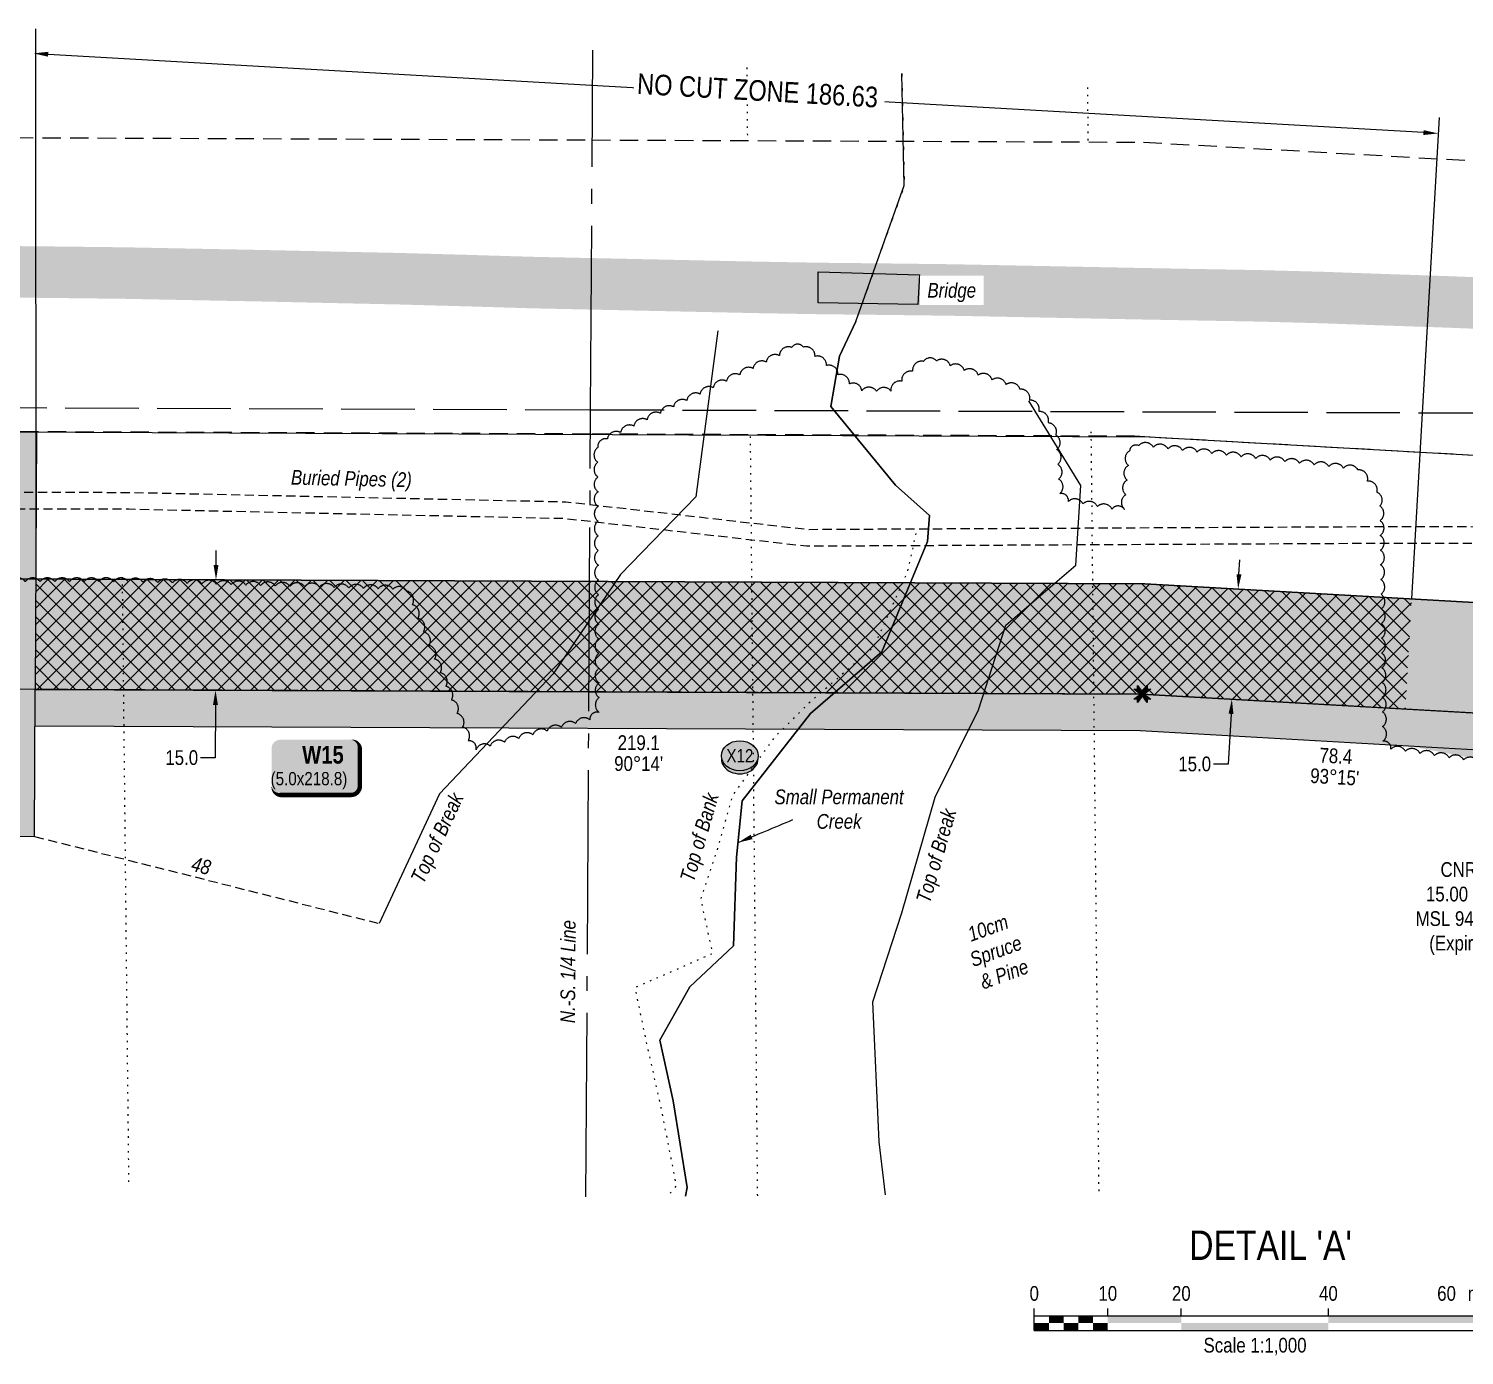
# Model space of a CAD drawing. Extents: x 471563 to 508050, y 6028961 to 6050146.
# Drawn here: x 472315 to 473291, y 6044106 to 6045008 of the extents above; entities that cross this region are included whole.
import ezdxf
from ezdxf.enums import TextEntityAlignment as Align

# ---------------------------------------------------------------- set-up
doc = ezdxf.new("R2010")
doc.units = 0
doc.header["$LTSCALE"] = 5
doc.header["$PDSIZE"] = 0.5
for name, pattern in [('0', [1, 1, 0]), ('foc-ACCESSROAD', [3.75, 2.5, -1.25]), ('foc-QUARTERLINE', [33, 25, -3, 2, -3]), ('foc-TIELINE', [1.875, 1.25, -0.625]), ('foc-TOPO', [1, 0.2, -0.8]), ('foc-UNSURVEYED', [12.5, 10, -2.5]), ('foc-WHEELTRACKS', [2, 0.4, -1.6]), ('UG_PIPE', [1.875, 1.25, -0.625])]:
    doc.linetypes.add(name, pattern=pattern)
doc.layers.get('Defpoints').update_dxf_attribs({"color": 9})
for name, color, linetype, lineweight in [('AS-GENERAL', 48, 'Continuous', 18), ('F-AR-T', 190, 'Continuous', 9), ('T-TEXT', 48, 'Continuous', 18), ('T-TIE-T', 201, 'Continuous', 18)]:
    doc.layers.add(name, color=color, linetype=linetype, lineweight=lineweight)
for name, color, linetype in [('AS-PIPE-UG', 44, 'UG_PIPE'), ('AS-PIPE-UG-T', 44, 'Continuous'), ('AS-ROADS', 254, 'Continuous'), ('C-RW', 13, 'Continuous'), ('DETAIL-T', 7, 'Continuous'), ('F-AR', 190, 'foc-ACCESSROAD'), ('L-BD1', 253, 'Continuous'), ('L-MON', 1, 'Continuous'), ('L-SECQ', 8, 'foc-QUARTERLINE'), ('L-USEC', 7, 'foc-UNSURVEYED'), ('P-CROSSINGS', 250, 'Continuous'), ('P-PROPOSED', 10, 'Continuous'), ('P-PROPOSED-H', 21, 'Continuous'), ('P-TEMP-BLOCKS', 250, 'Continuous'), ('P-TEMP-BLUE-BORE-H', 131, 'Continuous'), ('P-TEMP-H', 41, 'Continuous'), ('P-TEMP-NO CUT-H', 104, 'Continuous'), ('P-TEMP-NO CUT-T', 143, 'Continuous'), ('P-TEMP_WORKSPACE', 46, 'Continuous'), ('P-TXT', 4, 'Continuous'), ('P-WORKAREA', 113, 'Continuous'), ('P-WORKAREA-H', 111, 'Continuous'), ('T-BUSH', 110, '0'), ('T-BUSH-T', 110, 'Continuous'), ('T-LOW-AREA', 48, 'foc-TOPO'), ('T-SLOPE', 48, 'Continuous'), ('T-TIE', 201, 'foc-TIELINE'), ('T-VEGETATION-CHANGE', 104, 'foc-TOPO'), ('T-WATER', 160, 'Continuous'), ('T-WATER-P3', 160, 'foc-WHEELTRACKS'), ('T-WATER-T', 170, 'Continuous')]:
    doc.layers.add(name, color=color, linetype=linetype)
doc.styles.add('80', font='ARIALN.TTF', dxfattribs={"height": 10})
doc.styles.add('80CG', font='ARIALN.TTF', dxfattribs={"height": 10})
doc.styles.add('80L', font='ARIALN.TTF', dxfattribs={"height": 10})
doc.styles.add('80LS', font='ARIALNI.TTF', dxfattribs={"height": 10})
doc.styles.add('BOLD', font='ARIALNB.TTF')
doc.styles.add('Crossing', font='ARIALN.TTF', dxfattribs={"height": 10})
doc.styles.add('foc-LtypeFont', font='ARIALN.TTF', dxfattribs={"height": 7.35})
doc.styles.add('MtXpl_Arial_Narrow', font='ARIALNI.TTF')
doc.linetypes.add('foc-TOPO-flowdirection-NOLINE', pattern='A,0,[">",foc-LtypeFont,S=0.3,R=0,X=0,Y=-0.945],-20,[">",foc-LtypeFont,S=0.3,R=0,X=0,Y=-0.945],0', length=20)
doc.dimstyles.new('Compass 5 000', dxfattribs={"dimscale": 5, "dimtxt": 9, "dimasz": 2, "dimexe": 0.2, "dimexo": 0.0625, "dimgap": 0.5, "dimtad": 0, "dimtih": 1, "dimtoh": 1, "dimzin": 0, "dimdsep": 46, "dimtxsty": '80CG', "dimcen": 0.1, "dimse1": 1, "dimse2": 1, "dimclrd": 256, "dimclrt": 256, "dimaunit": 1, "dimadec": 4, "dimazin": 0, "dimtfac": 0.06, "dimtofl": 0, "dimtmove": 0, "dimatfit": 1, "dimfxl": 0.2, "dimtolj": 1, "dimtzin": 0, "dimlwd": -1, "dimarcsym": 0})

# ---------------------------------------------------------------- blocks, each defined once
blk = doc.blocks.new('xing2')
h = blk.add_hatch(color=50)
h.dxf.hatch_style = 1
edge = h.paths.add_edge_path()
edge.add_ellipse((0, 0), major_axis=(-12.5, 0), ratio=0.816297, start_angle=0, end_angle=360)
h = blk.add_hatch(color=250)
h.dxf.hatch_style = 1
edge = h.paths.add_edge_path()
edge.add_ellipse((0, -2.05), major_axis=(-12.5, 0), ratio=0.816297, start_angle=0, end_angle=180)
edge.add_line((12.5, -2.05), (12.5, 0))
edge.add_ellipse((0, 0), major_axis=(-12.5, 0), ratio=0.816297, start_angle=0, end_angle=180, ccw=False)
edge.add_line((-12.5, 0), (-12.5, -2.05))
at = {"color": 250}
blk.add_ellipse((0, 0), major_axis=(-12.5, 0), ratio=0.816297, dxfattribs=at)
blk.add_ellipse((0, -2.05), major_axis=(-12.5, 0), ratio=0.816297, start_param=0, end_param=3.141593, dxfattribs=at)
at = {"color": 250, "style": 'Crossing'}
blk.add_attdef('CROSSING', text='', height=9, dxfattribs=at).set_placement((0.09, 0.02), align=Align.MIDDLE_CENTER)
at = {"color": 250, "style": 'Crossing', "flags": 1}
for tag, p in [('OWNER', (0.09, -12.49)), ('DESCRIPTION', (0.09, -25.77)), ('LOCATION', (0.09, -39.3)), ('DWG_REF', (0.09, -52.84))]:
    blk.add_attdef(tag, text='', height=9, dxfattribs=at).set_placement(p, align=Align.MIDDLE_CENTER)
blk = doc.blocks.new('TEMP')
h = blk.add_hatch(color=255)
h.dxf.hatch_style = 1
h.paths.add_polyline_path([(0, 0.25), (-0.67, 1.15), (-0.67, 0.67), (-1.15, 0.67), (-0.25, 0), (-1.15, -0.67), (-0.67, -0.67), (-0.67, -1.15), (0, -0.25), (0.67, -1.15), (0.67, -0.67), (1.15, -0.67), (0.25, 0), (1.15, 0.67), (0.67, 0.67), (0.67, 1.15)])
h.paths.add_polyline_path([(0.57, 0.85), (0.57, 0.57), (0.85, 0.57), (0.08, 0), (0.85, -0.57), (0.57, -0.57), (0.57, -0.85), (0, -0.08), (-0.57, -0.85), (-0.57, -0.57), (-0.85, -0.57), (-0.08, 0), (-0.85, 0.57), (-0.57, 0.57), (-0.57, 0.85), (0, 0.08)], flags=16)
h = blk.add_hatch(color=1)
h.dxf.hatch_style = 1
h.paths.add_polyline_path([(0, 0.08), (-0.57, 0.85), (-0.57, 0.57), (-0.85, 0.57), (-0.08, 0), (-0.85, -0.57), (-0.57, -0.57), (-0.57, -0.85), (0, -0.08), (0.57, -0.85), (0.57, -0.57), (0.85, -0.57), (0.08, 0), (0.85, 0.57), (0.57, 0.57), (0.57, 0.85)])
h = blk.add_hatch(color=1)
h.dxf.hatch_style = 1
h.paths.add_polyline_path([(-0.08, 0), (-0.85, 0.57), (-0.57, 0.57), (-0.57, 0.85), (0, 0.08), (0.57, 0.85), (0.57, 0.57), (0.85, 0.57), (0.08, 0), (0.85, -0.57), (0.57, -0.57), (0.57, -0.85), (0, -0.08), (-0.57, -0.85), (-0.57, -0.57), (-0.85, -0.57)])
at = {"color": 1}
for p, q in [((-0.08, 0), (0.08, 0)), ((0, 0.08), (0, -0.08))]:
    blk.add_line(p, q, dxfattribs=at)
at = {"color": 255, "flags": 128}
blk.add_lwpolyline([(-0.25, 0), (-1.15, 0.67), (-0.67, 0.67), (-0.67, 1.15), (0, 0.25), (0.67, 1.15), (0.67, 0.67), (1.15, 0.67), (0.25, 0), (1.15, -0.67), (0.67, -0.67), (0.67, -1.15), (0, -0.25), (-0.67, -1.15), (-0.67, -0.67), (-1.15, -0.67)], close=True, dxfattribs=at)
at = {"color": 1, "flags": 128}
blk.add_lwpolyline([(-0.08, 0), (-0.85, 0.57), (-0.57, 0.57), (-0.57, 0.85), (0, 0.08), (0.57, 0.85), (0.57, 0.57), (0.85, 0.57), (0.08, 0), (0.85, -0.57), (0.57, -0.57), (0.57, -0.85), (0, -0.08), (-0.57, -0.85), (-0.57, -0.57), (-0.85, -0.57)], close=True, dxfattribs=at)
blk = doc.blocks.new('*U270')
h = blk.add_hatch(color=191)
edge = h.paths.add_edge_path()
edge.add_line((-24, -19.07), (24, -19.07))
edge.add_arc((24, -13.07), 6, 270, 360)
edge.add_line((30, -13.07), (30, 12.5))
edge.add_arc((24, 12.5), 6, 0, 90)
edge.add_line((24, 18.5), (-24, 18.5))
edge.add_arc((-24, 12.5), 6, 90, 180)
edge.add_line((-30, 12.5), (-30, -13.07))
edge.add_arc((-24, -13.07), 6, 180, 270)
at = {"color": 250, "flags": 128}
blk.add_lwpolyline([(-24, -19.07, 3, 3, 0), (24, -19.07, 3, 3, 0.414214), (30, -13.07, 3, 3, 0), (30, 12.5, 3, 0, 0.414214), (24, 18.5, 0, 0, 0), (-24, 18.5, 0, 0, 0.414214), (-30, 12.5, 0, 0, 0), (-30, -13.07, 0, 3, 0.414214)], format="xyseb", close=True, dxfattribs=at)
at = {"flags": 128}
blk.add_lwpolyline([(16.26, 10.14, 0, 7.5, 0), (0, 0, 0, 0, 0)], format="xyseb", dxfattribs=at)
at = {"color": 250}
for tag, p, height, style in [('TEMP_AREA_W1_001', (-9.21, 2.24), 12, 'BOLD'), ('ENTER_TEXT_001', (-30.66, -12.47), 9, '80')]:
    blk.add_attdef(tag, p, '', height=height, dxfattribs=dict(at, style=style))
blk = doc.blocks.new('*D274')
at = {"layer": 'Defpoints', "color": 0, "transparency": 16777216}
for p in [(473362.14, 6044398.77), (473334.77, 6044328.38), (473405.26, 6044300.98)]:
    blk.add_point(p, dxfattribs=at)
at = {"layer": 'F-AR-T', "transparency": 16777216}
for p, q in [((473333.79, 6044409.79), (473323.79, 6044409.79)), ((473352.82, 6044402.39), (473333.79, 6044409.79)), ((473441.94, 6044367.75), (473451.26, 6044364.12))]:
    blk.add_line(p, q, dxfattribs=at)
for points in [[(473353.42, 6044403.95), (473352.21, 6044400.84), (473362.14, 6044398.77)], [(473442.55, 6044369.3), (473441.34, 6044366.19), (473432.62, 6044371.37)]]:
    blk.add_solid(points, dxfattribs=at)
at = {"layer": 'F-AR-T', "transparency": 16777216, "insert": (473290.3, 6044409.79), "char_height": 10, "attachment_point": 5, "style": '80CG'}
blk.add_mtext('\\A1;CNRL\\P15.00 A/R\\PMSL 941651\\P(Expired)', dxfattribs=at)
blk = doc.blocks.new('*U389')
at = {"color": 0}
for p, q in [((-150, 0), (-150, 15)), ((-150, 10), (150.24, 10)), ((-100, 10), (-100, 15)), ((-50, 10), (-50, 15)), ((50, 10), (50, 15)), ((150.24, 0), (150.24, 15)), ((-150, 0), (150.24, 0))]:
    blk.add_line(p, q, dxfattribs=at)
for points in [[(-140, 10), (-130, 10), (-140, 5), (-130, 5)], [(-120, 10), (-110, 10), (-120, 5), (-110, 5)], [(-100, 10), (-50, 10), (-100, 5), (-50, 5)], [(50, 10), (150.24, 10), (50, 5), (150.24, 5)], [(-150, 5), (-140, 5), (-150, 0), (-140, 0)], [(-130, 5), (-120, 5), (-130, 0), (-120, 0)], [(-110, 5), (-100, 5), (-110, 0), (-100, 0)], [(-50, 5), (50, 5), (-50, 0), (50, 0)]]:
    blk.add_solid(points, dxfattribs=at)
at = {"color": 0, "style": '80'}
blk.add_text('metres', height=10, dxfattribs=at).set_placement((162.24, 20), align=Align.CENTER)
at = {"color": 0, "char_height": 10, "style": '80'}
for s, insert, attachment_point in [('0', (-150, 30.21), 2), ('10', (-100, 30.21), 2), ('20', (-50, 30.21), 2), ('40', (50, 30.21), 2), ('60', (136.7, 30.22), 3), ('Scale 1:1,000', (0.12, -5), 2)]:
    blk.add_mtext(s, dxfattribs=dict(at, insert=insert, attachment_point=attachment_point))
blk = doc.blocks.new('*D279')
at = {"layer": 'Defpoints', "color": 0, "transparency": 16777216}
for p in [(473121.46, 6044627.77), (473117.2, 6044552.93), (473132.94, 6044552.04)]:
    blk.add_point(p, dxfattribs=at)
at = {"layer": 'P-TXT', "transparency": 16777216}
for p, q in [((473137.77, 6044636.86), (473138.34, 6044646.85)), ((473132.37, 6044542.05), (473130.43, 6044507.98)), ((473130.43, 6044507.98), (473120.43, 6044507.98))]:
    blk.add_line(p, q, dxfattribs=at)
for points in [[(473136.11, 6044636.96), (473139.43, 6044636.77), (473137.2, 6044626.88)], [(473130.7, 6044542.15), (473134.03, 6044541.96), (473132.94, 6044552.04)]]:
    blk.add_solid(points, dxfattribs=at)
at = {"layer": 'P-TXT', "transparency": 16777216, "insert": (473107.68, 6044507.98), "char_height": 10, "attachment_point": 5, "style": '80CG'}
blk.add_mtext('\\A1;15.0', dxfattribs=at)
blk = doc.blocks.new('*D280')
at = {"layer": 'Defpoints', "color": 0, "transparency": 16777216}
for p in [(472398.15, 6044633.34), (472397.83, 6044558.38), (472442.28, 6044558.19)]:
    blk.add_point(p, dxfattribs=at)
at = {"layer": 'P-TXT', "transparency": 16777216}
for p, q in [((472442.64, 6044643.15), (472442.69, 6044653.15)), ((472442.24, 6044548.19), (472442.09, 6044512.3)), ((472442.09, 6044512.3), (472432.09, 6044512.3))]:
    blk.add_line(p, q, dxfattribs=at)
for points in [[(472440.98, 6044643.16), (472444.31, 6044643.15), (472442.6, 6044633.15)], [(472440.57, 6044548.2), (472443.91, 6044548.18), (472442.28, 6044558.19)]]:
    blk.add_solid(points, dxfattribs=at)
at = {"layer": 'P-TXT', "transparency": 16777216, "insert": (472419.33, 6044512.3), "char_height": 10, "attachment_point": 5, "style": '80CG'}
blk.add_mtext('\\A1;15.0', dxfattribs=at)

msp = doc.modelspace()

# ---------------------------------------------------------------- hatches: boundary and pattern name
at = {"layer": 'AS-GENERAL'}
h = msp.add_hatch(color=256, dxfattribs=at)
h.dxf.hatch_style = 1
h.paths.add_polyline_path([(472851.837, 6044842.508), (472920.621, 6044840.383), (472919.561, 6044820.277), (472851.834, 6044821.343)])
at = {"layer": 'P-PROPOSED-H'}
h = msp.add_hatch(color=256, dxfattribs=at)
h.dxf.hatch_style = 1
h.paths.add_polyline_path([(474545.295, 6044304.214), (474501.249, 6044243.558), (474437.31, 6044289.988), (474300.867, 6044368.559), (474006.554, 6044460.304), (473830.11, 6044493.426), (473463.451, 6044533.211), (473071.474, 6044555.539), (471977.279, 6044560.158), (471840.166, 6044567.014), (471840.166, 6044642.068), (471979.31, 6044635.111), (473073.765, 6044630.491), (473469.63, 6044607.941), (473841.085, 6044567.636), (474024.685, 6044533.171), (474331.09, 6044437.656), (474478.15, 6044352.971)])
edge = h.paths.add_edge_path(flags=17)
edge.add_arc((473070.71, 6044530.555), 24.987, 86.739735, 89.75814)
edge.add_arc((473461.392, 6044508.301), 24.987, 83.807306, 86.739734)
edge.add_arc((474000.51, 6044436.016), 24.987, 72.686284, 79.368286)
edge.add_arc((474290.792, 6044345.527), 24.987, 60.064365, 72.686284)
edge.add_arc((474423.696, 6044268.993), 24.987, 54.014625, 60.064365)
at = {"layer": 'P-TEMP-BLUE-BORE-H'}
h = msp.add_hatch(color=256, dxfattribs=at)
h.dxf.hatch_style = 1
h.paths.add_polyline_path([(473250.816, 6044545.323), (473071.474, 6044555.539), (472319.787, 6044558.712), (472320.103, 6044633.673), (473073.765, 6044630.491), (473255.079, 6044620.163)])
at = {"layer": 'P-TEMP-H'}
h = msp.add_hatch(color=256, dxfattribs=at)
h.dxf.hatch_style = 1
h.paths.add_polyline_path([(472219.84, 6044559.134), (472219.418, 6044459.187), (472319.365, 6044458.765), (472319.787, 6044558.712)])
h = msp.add_hatch(color=256, dxfattribs=at)
h.dxf.hatch_style = 1
h.paths.add_polyline_path([(473403.587, 6044511.593), (473070.71, 6044530.555), (472319.681, 6044533.726), (472319.787, 6044558.712), (473071.474, 6044555.539), (473412.593, 6044536.108)])
at = {"layer": 'P-TEMP-NO CUT-H', "ltscale": 2}
h = msp.add_hatch(dxfattribs=at)
h.set_pattern_fill('ANSI37', color=256, scale=2.498679, angle=90)
h.set_pattern_definition([(135, (-1213.851, 2112.88), (-5.609693392, -5.609693392), []), (225, (-1213.851, 2112.88), (5.609693392, -5.609693392), [])])
h.paths.add_polyline_path([(473250.816, 6044545.323), (473070.815, 6044555.542), (472319.787, 6044558.712), (472320.103, 6044633.673), (473073.765, 6044630.491), (473255.079, 6044620.163)])
at = {"layer": 'P-WORKAREA-H'}
h = msp.add_hatch(color=256, dxfattribs=at)
h.dxf.hatch_style = 1
h.paths.add_polyline_path([(472269.813, 6044558.923), (472270.552, 6044733.83), (472320.526, 6044733.728), (472319.787, 6044558.712)])

# ---------------------------------------------------------------- linework, layer by layer
at = {"layer": 'AS-GENERAL', "flags": 128}
msp.add_lwpolyline([(472851.837, 6044842.508), (472920.621, 6044840.383), (472919.561, 6044820.277), (472851.834, 6044821.343)], close=True, dxfattribs=at)
at = {"layer": 'AS-PIPE-UG', "flags": 128}
for points in [[(474574.206, 6044352.566), (474512.84, 6044391.041), (474386.565, 6044472.316), (474340.075, 6044496.716), (474285.94, 6044515.956), (474199.035, 6044532.551), (474031.365, 6044573.751), (473724.625, 6044636.186), (473470.6, 6044662.381), (473386.395, 6044668.736), (473252.54, 6044669.241), (472844.405, 6044667.236), (472680.34, 6044685.986), (472383.45, 6044692.356), (471974.155, 6044693.066), (471840.166, 6044699.831)], [(474569.076, 6044343.986), (474507.48, 6044382.605), (474381.528, 6044463.672), (474336.059, 6044487.536), (474283.314, 6044506.282), (474196.34, 6044521.584), (474028.89, 6044562.729), (473722.915, 6044625.009), (473469.596, 6044651.131), (473385.948, 6044657.444), (473252.546, 6044657.947), (472843.789, 6044655.939), (472679.576, 6044674.706), (472383.319, 6044681.062), (471973.86, 6044681.773), (471839.596, 6044688.552)]]:
    msp.add_lwpolyline(points, dxfattribs=at)
at = {"layer": 'AS-ROADS', "const_width": 35, "flags": 128}
msp.add_lwpolyline([(473323.27, 6044820.266), (473280.185, 6044822.001), (473237.355, 6044823.461), (473194.64, 6044824.976), (473152.145, 6044826.126), (473109.645, 6044826.876), (473067.365, 6044827.651), (473025.145, 6044828.476), (472982.79, 6044829.326), (472940.19, 6044830.141), (472897.5, 6044830.666), (472854.375, 6044831.116), (472810.85, 6044831.876), (472657.125, 6044835.166), (472611.955, 6044836.526), (472566.485, 6044837.786), (472520.56, 6044838.761), (472474.475, 6044839.781), (472427.68, 6044840.681), (472380.735, 6044841.616), (472333.965, 6044842.156), (472287.75, 6044842.631)], dxfattribs=at)
at = {"layer": 'C-RW', "flags": 128}
for points in [[(471840.166, 6044742.141), (471982.018, 6044735.048), (473076.82, 6044730.427), (473477.868, 6044707.582), (473855.718, 6044666.583), (474048.859, 6044630.327), (474371.388, 6044529.786), (474532.603, 6044436.949), (474596.791, 6044390.339)], [(474545.295, 6044304.214), (474478.15, 6044352.971), (474331.09, 6044437.656), (474024.685, 6044533.171), (473841.085, 6044567.636), (473469.63, 6044607.941), (473073.765, 6044630.491), (471979.31, 6044635.111), (471840.166, 6044642.068)]]:
    msp.add_lwpolyline(points, dxfattribs=at)
at = {"layer": 'F-AR'}
for points in [[(471840.166, 6044942.288), (471987.163, 6044934.938), (472698.256, 6044932.083), (473072.783, 6044930.578), (473494.168, 6044906.813), (473884.984, 6044864.529), (474097.163, 6044824.781), (474360.322, 6044742.63), (474451.878, 6044714.103), (474641.405, 6044605.2), (474690.188, 6044569.794)], [(474596.894, 6044390.512), (474532.596, 6044437.179), (474371.35, 6044529.829), (474231.558, 6044573.445), (474048.824, 6044630.463), (473855.763, 6044666.361), (473588.315, 6044695.563), (473552.446, 6044699.446), (473542.021, 6044700.573), (473477.778, 6044707.523), (473414.446, 6044711.095), (473066.823, 6044730.7), (472697.069, 6044732.185), (471981.878, 6044735.057), (471840.166, 6044742.13)]]:
    msp.add_lwpolyline(points, dxfattribs=at)
at = {"layer": 'L-SECQ', "flags": 128}
for points in [[(472697.167, 6044748.747), (472698.617, 6044993.068)], [(472693.99, 6044213.808), (472697.167, 6044748.747)]]:
    msp.add_lwpolyline(points, dxfattribs=at)
at = {"layer": 'L-USEC', "flags": 128}
for points in [[(471840.166, 6044751.852), (472697.166, 6044748.747)], [(472697.166, 6044748.747), (474690.811, 6044741.521)]]:
    msp.add_lwpolyline(points, dxfattribs=at)
at = {"layer": 'P-PROPOSED'}
msp.add_lwpolyline([(471840.166, 6044642.068), (471979.31, 6044635.111), (473073.765, 6044630.491), (473469.63, 6044607.941), (473841.085, 6044567.636), (474024.685, 6044533.171), (474331.09, 6044437.656), (474478.15, 6044352.971), (474545.295, 6044304.214)], dxfattribs=at)
msp.add_arc((473070.71, 6044530.555), 24.987, 86.739735, 89.75814, dxfattribs=at)
at = {"layer": 'P-TEMP-NO CUT-T'}
for p, q in [((472328.576, 6044990.317), (472769.293, 6044965.212)), ((473263.121, 6044937.082), (472808.31, 6044962.989))]:
    msp.add_line(p, q, dxfattribs=at)
at = {"layer": 'P-TEMP-NO CUT-T', "flags": 128}
for points in [[(472319.846, 6045007.662), (472320.103, 6044633.673)], [(473273.719, 6044947.374), (473255.079, 6044620.163)]]:
    msp.add_lwpolyline(points, dxfattribs=at)
at = {"layer": 'P-TEMP-NO CUT-T'}
for points in [[(472328.67, 6044991.98), (472328.481, 6044988.654), (472318.597, 6044990.885)], [(473263.216, 6044938.745), (473263.027, 6044935.418), (473273.1, 6044936.513)]]:
    msp.add_solid(points, dxfattribs=at)
at = {"layer": 'P-TEMP_WORKSPACE'}
for points in [[(472219.84, 6044559.134), (472219.418, 6044459.187), (472319.365, 6044458.765), (472319.787, 6044558.712)], [(473403.587, 6044511.593), (473070.71, 6044530.555), (472319.681, 6044533.726), (472319.787, 6044558.712), (473071.474, 6044555.539), (473412.593, 6044536.108)]]:
    msp.add_lwpolyline(points, close=True, dxfattribs=at)
at = {"layer": 'P-WORKAREA'}
msp.add_lwpolyline([(472269.813, 6044558.923), (472270.552, 6044733.83), (472320.526, 6044733.728), (472319.787, 6044558.712)], close=True, dxfattribs=at)
at = {"layer": 'T-BUSH', "flags": 128}
msp.add_lwpolyline([(473920.644, 6044262.216, 0.5205671), (473929.125, 6044267.504, 0.5205671), (473937.606, 6044272.792, 0.5205671), (473946.087, 6044278.08, 0.5205671), (473954.568, 6044283.368, 0.5205671), (473963.05, 6044288.656, 0.5205671), (473971.531, 6044293.944, 0.5205671), (473980.012, 6044299.232, 0.5205671), (473987.72, 6044305.573, 0.5205671), (473995.299, 6044312.088, 0.5205671), (474002.878, 6044318.604, 0.5205671), (474010.457, 6044325.12, 0.5205671), (474018.205, 6044331.426, 0.5205671), (474026.147, 6044337.494, 0.5205671), (474034.089, 6044343.562, 0.5205671), (474042.031, 6044349.63, 0.5205671), (474049.972, 6044355.698, 0.5205671), (474057.146, 6044362.544, 0.5205671), (474063.308, 6044370.413, 0.5205671), (474069.469, 6044378.283, 0.5205671), (474075.631, 6044386.152, 0.5205671), (474081.793, 6044394.021, 0.5205671), (474085.672, 6044402.901, 0.5205671), (474087.352, 6044412.753, 0.5205671), (474089.031, 6044422.606, 0.5205671), (474090.711, 6044432.459, 0.5205671), (474092.39, 6044442.311, 0.5205671), (474092.455, 6044451.91, 0.5205671), (474085.596, 6044458.12, 0.5205671), (474076.082, 6044461.184, 0.5205671), (474066.569, 6044464.248, 0.5205671), (474057.055, 6044467.312, 0.5205671), (474047.542, 6044470.376, 0.5205671), (474038.028, 6044473.44, 0.5205671), (474028.515, 6044476.504, 0.5205671), (474019.001, 6044479.568, 0.5205671), (474013.712, 6044474.519, 0.5205671), (474010.768, 6044464.968, 0.5205671), (474007.823, 6044455.417, 0.5205671), (474004.879, 6044445.866, 0.5205671), (474001.934, 6044436.315, 0.5205671), (473998.99, 6044426.764, 0.5205671), (473996.045, 6044417.212, 0.5205671), (473993.101, 6044407.661, 0.5205671), (473990.156, 6044398.11, 0.5205671), (473987.212, 6044388.559, 0.5205671), (473982.165, 6044382.471, 0.5205671), (473972.334, 6044384.269, 0.5205671), (473962.502, 6044386.067, 0.5205671), (473952.67, 6044387.865, 0.5205671), (473942.839, 6044389.663, 0.5205671), (473933.007, 6044391.461, 0.5205671), (473923.175, 6044393.259, 0.5205671), (473913.344, 6044395.056, 0.5205671), (473903.512, 6044396.854, 0.5205671), (473893.68, 6044398.652, 0.5205671), (473883.848, 6044400.45, 0.5205671), (473874.017, 6044402.248, 0.5205671), (473864.185, 6044404.046, 0.5205671), (473854.353, 6044405.844, 0.5205671), (473844.522, 6044407.642, 0.5205671), (473834.69, 6044409.439, 0.5205671), (473824.858, 6044411.237, 0.5205671), (473815.027, 6044413.035, 0.5205671), (473805.195, 6044414.833, 0.5205671), (473795.363, 6044416.631, 0.5205671), (473785.532, 6044418.429, 0.5205671), (473775.7, 6044420.227, 0.5205671), (473765.868, 6044422.025, 0.5205671), (473756.037, 6044423.822, 0.5205671), (473746.205, 6044425.62, 0.5205671), (473736.373, 6044427.418, 0.5205671), (473728.352, 6044430.923, 0.5205671), (473727.132, 6044440.843, 0.5205671), (473725.912, 6044450.763, 0.5205671), (473724.692, 6044460.683, 0.5205671), (473723.472, 6044470.603, 0.5205671), (473722.253, 6044480.523, 0.5205671), (473721.033, 6044490.443, 0.5205671), (473719.813, 6044500.363, 0.5205671), (473718.593, 6044510.283, 0.5205671), (473717.373, 6044520.203, 0.5205671), (473716.154, 6044530.123, 0.5205671), (473714.934, 6044540.043, 0.5205671), (473713.714, 6044549.963, 0.5205671), (473712.494, 6044559.883, 0.5205671), (473711.274, 6044569.803, 0.5205671), (473709.679, 6044579.326, 0.5205671), (473699.706, 6044579.984, 0.5205671), (473689.733, 6044580.642, 0.5205671), (473679.76, 6044581.3, 0.5205671), (473669.787, 6044581.957, 0.5205671), (473659.814, 6044582.615, 0.5205671), (473649.841, 6044583.273, 0.5205671), (473639.868, 6044583.931, 0.5205671), (473629.895, 6044584.589, 0.5205671), (473619.922, 6044585.247, 0.5205671), (473609.949, 6044585.905, 0.5205671), (473599.976, 6044586.562, 0.5205671), (473590.003, 6044587.22, 0.5205671), (473580.03, 6044587.878, 0.5205671), (473570.057, 6044588.536, 0.5205671), (473560.084, 6044589.194, 0.5205671), (473550.11, 6044589.852, 0.5205671), (473540.137, 6044590.51, 0.5205671), (473530.164, 6044591.167, 0.5205671), (473520.191, 6044591.825, 0.5205671), (473510.218, 6044592.483, 0.5205671), (473500.245, 6044593.141, 0.5205671), (473490.272, 6044593.799, 0.5205671), (473480.299, 6044594.457, 0.5205671), (473470.326, 6044595.115, 0.5205671), (473460.353, 6044595.772, 0.5205671), (473450.38, 6044596.43, 0.5205671), (473440.407, 6044597.088, 0.5205671), (473430.434, 6044597.746, 0.5205671), (473420.461, 6044598.404, 0.5205671), (473410.488, 6044599.062, 0.5205671), (473400.515, 6044599.72, 0.5205671), (473390.542, 6044600.377, 0.5205671), (473380.569, 6044601.035, 0.5205671), (473370.596, 6044601.693, 0.5205671), (473361.9, 6044600.948, 0.5205671), (473361.625, 6044590.957, 0.5205671), (473361.35, 6044580.966, 0.5205671), (473361.074, 6044570.975, 0.5205671), (473360.799, 6044560.985, 0.5205671), (473360.524, 6044550.994, 0.5205671), (473360.249, 6044541.003, 0.5205671), (473359.973, 6044531.012, 0.5205671), (473359.698, 6044521.021, 0.5205671), (473359.423, 6044511.03, 0.5205671), (473359.148, 6044501.039, 0.5205671), (473349.729, 6044501.951, 0.5205671), (473339.842, 6044503.42, 0.5205671), (473329.956, 6044504.89, 0.5205671), (473320.07, 6044506.359, 0.5205671), (473310.184, 6044507.828, 0.5205671), (473300.298, 6044509.297, 0.5205671), (473290.412, 6044510.767, 0.5205671), (473280.526, 6044512.236, 0.5205671), (473270.639, 6044513.705, 0.5205671), (473260.753, 6044515.174, 0.5205671), (473250.867, 6044516.644, 0.5205671), (473240.981, 6044518.113, 0.5205671), (473235.522, 6044523.448, 0.5205671), (473235.4, 6044533.442, 0.5205671), (473235.277, 6044543.436, 0.5205671), (473235.154, 6044553.43, 0.5205671), (473235.031, 6044563.424, 0.5205671), (473234.908, 6044573.418, 0.5205671), (473234.785, 6044583.412, 0.5205671), (473234.662, 6044593.406, 0.5205671), (473234.54, 6044603.4, 0.5205671), (473234.417, 6044613.394, 0.5205671), (473234.294, 6044623.388, 0.5205671), (473234.171, 6044633.382, 0.5205671), (473234.048, 6044643.376, 0.5205671), (473233.925, 6044653.37, 0.5205671), (473233.802, 6044663.363, 0.5205671), (473233.679, 6044673.357, 0.5205671), (473233.557, 6044683.351, 0.5205671), (473231.556, 6044692.642, 0.5205671), (473225.086, 6044700.26, 0.5205671), (473218.615, 6044707.878, 0.5205671), (473208.725, 6044709.055, 0.5205671), (473198.791, 6044710.148, 0.5205671), (473188.856, 6044711.241, 0.5205671), (473178.921, 6044712.334, 0.5205671), (473168.986, 6044713.427, 0.5205671), (473159.051, 6044714.52, 0.5205671), (473149.117, 6044715.612, 0.5205671), (473139.182, 6044716.705, 0.5205671), (473129.247, 6044717.798, 0.5205671), (473119.312, 6044718.891, 0.5205671), (473109.378, 6044719.984, 0.5205671), (473099.443, 6044721.077, 0.5205671), (473089.508, 6044722.17, 0.5205671), (473079.573, 6044723.263, 0.5205671), (473069.638, 6044724.356, 0.5205671), (473063.466, 6044720.867, 0.5205671), (473062.605, 6044710.909, 0.5205671), (473061.744, 6044700.951, 0.5205671), (473060.883, 6044690.994, 0.5205671), (473060.022, 6044681.036, 0.5205671), (473051.405, 6044681.192, 0.5205671), (473041.565, 6044682.943, 0.5205671), (473031.725, 6044684.694, 0.5205671), (473021.885, 6044686.445, 0.5205671), (473015.931, 6044691.673, 0.5205671), (473015.281, 6044701.647, 0.5205671), (473014.631, 6044711.62, 0.5205671), (473013.981, 6044721.594, 0.5205671), (473013.331, 6044731.568, 0.5205671), (473008.217, 6044739.775, 0.5205671), (473001.869, 6044747.495, 0.5205671), (472995.521, 6044755.215, 0.5205671), (472988.959, 6044762.625, 0.5205671), (472979.493, 6044765.832, 0.5205671), (472970.026, 6044769.038, 0.5205671), (472960.56, 6044772.244, 0.5205671), (472951.093, 6044775.45, 0.5205671), (472941.627, 6044778.656, 0.5205671), (472932.16, 6044781.862, 0.5205671), (472923.422, 6044781.574, 0.5205671), (472916.027, 6044774.85, 0.5205671), (472908.632, 6044768.127, 0.5205671), (472901.236, 6044761.404, 0.5205671), (472891.443, 6044761.268, 0.5205671), (472881.456, 6044761.663, 0.5205671), (472873.043, 6044766.27, 0.5205671), (472865.246, 6044772.522, 0.5205671), (472857.448, 6044778.775, 0.5205671), (472849.651, 6044785.027, 0.5205671), (472841.853, 6044791.28, 0.5205671), (472833.798, 6044791.124, 0.5205671), (472825.523, 6044785.519, 0.5205671), (472816.533, 6044781.152, 0.5205671), (472807.537, 6044776.798, 0.5205671), (472798.541, 6044772.443, 0.5205671), (472789.545, 6044768.089, 0.5205671), (472780.548, 6044763.734, 0.5205671), (472771.552, 6044759.379, 0.5205671), (472762.556, 6044755.025, 0.5205671), (472753.56, 6044750.67, 0.5205671), (472744.564, 6044746.316, 0.5205671), (472735.567, 6044741.961, 0.5205671), (472726.571, 6044737.606, 0.5205671), (472717.575, 6044733.252, 0.5205671), (472708.579, 6044728.897, 0.5205671), (472702.043, 6044723.009, 0.5205671), (472702.097, 6044713.014, 0.5205671), (472702.151, 6044703.02, 0.5205671), (472702.205, 6044693.025, 0.5205671), (472702.259, 6044683.031, 0.5205671), (472702.312, 6044673.036, 0.5205671), (472702.366, 6044663.042, 0.5205671), (472702.42, 6044653.047, 0.5205671), (472702.474, 6044643.052, 0.5205671), (472702.528, 6044633.058, 0.5205671), (472702.582, 6044623.063, 0.5205671), (472702.636, 6044613.069, 0.5205671), (472702.689, 6044603.074, 0.5205671), (472702.743, 6044593.08, 0.5205671), (472702.797, 6044583.085, 0.5205671), (472702.851, 6044573.09, 0.5205671), (472702.905, 6044563.096, 0.5205671), (472702.959, 6044553.101, 0.5205671), (472703.013, 6044543.107, 0.5205671), (472696.657, 6044538.026, 0.5205671), (472686.991, 6044535.483, 0.5205671), (472677.325, 6044532.939, 0.5205671), (472667.66, 6044530.396, 0.5205671), (472657.994, 6044527.853, 0.5205671), (472648.328, 6044525.31, 0.5205671), (472638.663, 6044522.766, 0.5205671), (472628.997, 6044520.223, 0.5205671), (472619.331, 6044517.68, 0.5205671), (472613.994, 6044523.837, 0.5205671), (472610.191, 6044533.08, 0.5205671), (472606.389, 6044542.323, 0.5205671), (472602.587, 6044551.567, 0.5205671), (472598.785, 6044560.81, 0.5205671), (472594.983, 6044570.053, 0.5205671), (472591.181, 6044579.296, 0.5205671), (472587.378, 6044588.54, 0.5205671), (472583.576, 6044597.783, 0.5205671), (472579.774, 6044607.026, 0.5205671), (472575.972, 6044616.269, 0.5205671), (472572.17, 6044625.513, 0.5205671), (472562.832, 6044626.74, 0.5205671), (472552.842, 6044627.02, 0.5205671), (472542.851, 6044627.301, 0.5205671), (472532.86, 6044627.581, 0.5205671), (472522.869, 6044627.862, 0.5205671), (472512.879, 6044628.143, 0.5205671), (472502.888, 6044628.423, 0.5205671), (472492.897, 6044628.704, 0.5205671), (472482.906, 6044628.984, 0.5205671), (472472.915, 6044629.265, 0.5205671), (472462.925, 6044629.545, 0.5205671), (472452.934, 6044629.826, 0.5205671), (472442.943, 6044630.106, 0.5205671), (472432.952, 6044630.387, 0.5205671), (472422.962, 6044630.668, 0.5205671), (472412.971, 6044630.948, 0.5205671), (472402.98, 6044631.229, 0.5205671), (472392.989, 6044631.509, 0.5205671), (472382.998, 6044631.79, 0.5205671), (472373.005, 6044631.904, 0.5205671), (472363.011, 6044631.897, 0.5205671), (472353.016, 6044631.89, 0.5205671), (472343.021, 6044631.884, 0.5205671), (472333.027, 6044631.877, 0.5205671), (472323.032, 6044631.87, 0.5205671), (472313.037, 6044631.863, 0.5205671), (472303.042, 6044631.857, 0.5205671), (472293.048, 6044631.85, 0.5205671), (472283.053, 6044631.843, 0.5205671), (472273.058, 6044631.836, 0.5205671), (472263.064, 6044631.829, 0.5205671), (472253.069, 6044631.823, 0.5205671), (472243.074, 6044631.816, 0.5205671), (472233.079, 6044631.809, 0.5205671), (472223.085, 6044631.802, 0.5205671), (472213.09, 6044631.796, 0.5205671), (472203.095, 6044631.789, 0.5205671), (472193.101, 6044631.782, 0.5205671), (472183.106, 6044631.775, 0.5205671), (472173.111, 6044631.768, 0.5205671), (472163.116, 6044631.762, 0.5205671), (472153.122, 6044631.755, 0.5205671), (472143.127, 6044631.748, 0.5205671), (472133.132, 6044631.741, 0.5205671), (472123.138, 6044631.735, 0.5205671), (472113.143, 6044631.728, 0.5205671), (472103.148, 6044631.721, 0.5205671), (472093.154, 6044631.714, 0.5205671), (472083.159, 6044631.707, 0.5205671), (472073.164, 6044631.701, 0.5205671), (472063.169, 6044631.694, 0.5205671), (472053.175, 6044631.687, 0.5205671), (472043.18, 6044631.68, 0.5205671), (472033.185, 6044631.674, 0.5205671), (472023.191, 6044631.667, 0.5205671), (472013.196, 6044631.66, 0.5205671), (472003.201, 6044631.653, 0.5205671), (471993.206, 6044631.647, 0.5205671), (471983.212, 6044631.64, 0.5205671), (471973.227, 6044632.013, 0.5205671), (471963.246, 6044632.532, 0.5205671), (471953.264, 6044633.052, 0.5205671), (471943.283, 6044633.571, 0.5205671), (471933.302, 6044634.091, 0.5205671), (471923.321, 6044634.611, 0.5205671), (471913.34, 6044635.13, 0.5205671), (471903.358, 6044635.65, 0.5205671), (471893.377, 6044636.17, 0.5205671), (471883.396, 6044636.689, 0.5205671), (471873.415, 6044637.209, 0.5205671), (471863.434, 6044637.729, 0.5205671), (471853.452, 6044638.248, 0.5205671), (471840.01, 6044638.948, 0.5205671)], format="xyb", dxfattribs=at)
at = {"layer": 'T-LOW-AREA', "flags": 128}
msp.add_lwpolyline([(472918.205, 6044664.751), (472912.445, 6044638.711), (472889.555, 6044587.571), (472845.49, 6044549.341), (472821.715, 6044525.691), (472793.44, 6044486.376), (472782.91, 6044448.901), (472771.885, 6044416.296), (472780.03, 6044379.106), (472727.26, 6044355.931), (472735.335, 6044317.191), (472744.27, 6044277.476), (472755.355, 6044221.471), (472749.526, 6044214.214)], dxfattribs=at)
at = {"layer": 'T-SLOPE'}
msp.add_lwpolyline([(472783.641, 6044802.441), (472768.759, 6044689.469), (472717.491, 6044636.732), (472671.732, 6044569.28), (472594.482, 6044487.79), (472553.548, 6044399.645)], dxfattribs=at)
at = {"layer": 'T-SLOPE', "flags": 128}
msp.add_lwpolyline([(472897.459, 6044215.297), (472893.3, 6044251.351), (472888.94, 6044346.386), (472908.67, 6044406.796), (472931.3, 6044485.506), (472960.81, 6044544.896), (472979.435, 6044602.451), (473026.82, 6044643.101), (473030.415, 6044697.306), (472994.92, 6044754.821)], dxfattribs=at)
at = {"layer": 'T-VEGETATION-CHANGE', "flags": 128}
for points in [[(472803.911, 6044935.217), (472803.44, 6044985.185)], [(473034.754, 6044967.788), (473035.153, 6044929.037)], [(472810.705, 6044214.662), (472805.811, 6044733.715)], [(473037.162, 6044733.745), (473042.485, 6044216.358)], [(472378.835, 6044634.981), (472383.223, 6044221.524)]]:
    msp.add_lwpolyline(points, dxfattribs=at)
at = {"layer": 'T-WATER', "flags": 128}
msp.add_lwpolyline([(472877.32, 6044808.691), (472866.23, 6044785.256), (472860.515, 6044750.976), (472904.27, 6044697.441), (472927.385, 6044676.901), (472926.005, 6044659.291), (472895.165, 6044584.146), (472846.645, 6044542.411), (472800.255, 6044482.981), (472796.36, 6044444.596), (472794.335, 6044384.421), (472764.55, 6044356.581), (472744.19, 6044320.236), (472753.245, 6044279.101), (472762.79, 6044220.321), (472761.735, 6044214.304)], dxfattribs=at)
at = {"layer": 'T-WATER-P3', "linetype": 'foc-TOPO-flowdirection-NOLINE', "flags": 128}
for points in [[(472877.32, 6044808.691), (472910.334, 6044901.092), (472908.612, 6044977.275)], [(472761.735, 6044214.304), (472762.79, 6044220.321), (472753.245, 6044279.101), (472744.19, 6044320.236), (472764.55, 6044356.581), (472794.335, 6044384.421), (472796.36, 6044444.596), (472800.255, 6044482.981), (472846.645, 6044542.411), (472895.165, 6044584.146), (472926.005, 6044659.291), (472927.385, 6044676.901), (472904.27, 6044697.441), (472860.515, 6044750.976), (472866.23, 6044785.256), (472877.32, 6044808.691)]]:
    msp.add_lwpolyline(points, dxfattribs=at)
at = {"layer": 'T-WATER-P3', "flags": 128}
msp.add_lwpolyline([(472908.612, 6044977.275), (472910.334, 6044901.092), (472877.32, 6044808.691)], dxfattribs=at)

# ---------------------------------------------------------------- block references
at = {"layer": 'DETAIL-T', "xscale": 0.99947143, "yscale": 0.99947143, "zscale": 0.99947143}
msp.add_blockref('*U389', (473148.579, 6044123.054), dxfattribs=at)
at = {"layer": 'L-MON', "xscale": 4.997357149999892, "yscale": 4.997357149999892, "zscale": 4.997357149999892}
msp.add_blockref('TEMP', (473072.131, 6044555.502), dxfattribs=at)
at = {"layer": 'P-CROSSINGS', "xscale": 0.99947143, "yscale": 0.99947143, "zscale": 0.99947143}
msp.add_blockref('xing2', (472798.512, 6044513.58), dxfattribs=at).add_auto_attribs({'CROSSING': 'X12'})
at = {"layer": 'P-TEMP-BLOCKS', "xscale": 0.9994796499999833, "yscale": 0.9994796499999833, "zscale": 0.9994796499999833}
msp.add_blockref('*U270', (472510.364, 6044506.022), dxfattribs=at).add_auto_attribs({'TEMP_AREA_W1_001': 'W15', 'ENTER_TEXT_001': '(5.0x218.8)'})

# ---------------------------------------------------------------- texts
at = {"layer": 'AS-PIPE-UG-T', "insert": (472493.388, 6044707.858), "char_height": 9.9948, "attachment_point": 1, "rotation": 358.770864, "style": '80L'}
msp.add_mtext_dynamic_manual_height_columns('\\pi0.32038;{\\fArial Narrow|b0|i1|c0|p34;Buried Pipes (2)}', width=81.57407, gutter_width=50, heights=[0], dxfattribs=at)
at = {"layer": 'DETAIL-T', "color": 3, "insert": (473159.232, 6044180.971), "char_height": 19.9894, "width": 223.7397, "attachment_point": 5, "style": '80CG'}
msp.add_mtext("DETAIL 'A'", dxfattribs=at)
at = {"layer": 'L-BD1', "style": '80L'}
for s, rotation, p in [('219.1', 359.7563, (472729.879, 6044522.498)), ('78.4', 356.7397, (473203.652, 6044513.472)), ("90°14'", 359.7563, (472729.818, 6044508.255)), ("93°15'", 356.7397, (473202.842, 6044499.253))]:
    msp.add_text(s, height=9.9947, rotation=rotation, dxfattribs=at).set_placement(p, align=Align.MIDDLE)
at = {"layer": 'L-SECQ', "insert": (472676.538, 6044322.703), "char_height": 9.99471, "attachment_point": 1, "rotation": 89.659787, "style": '80L'}
msp.add_mtext_dynamic_manual_height_columns('\\A1;\\pi9.24974;{\\fArial Narrow|b0|i1|c0|p34;N.-S. 1/4 Line}', width=87.67162, gutter_width=250.002, heights=[0], dxfattribs=at)
at = {"layer": 'T-BUSH-T', "insert": (472933.757, 6044389.792), "char_height": 9.99475, "attachment_point": 1, "rotation": 20, "style": '80LS'}
msp.add_mtext_dynamic_manual_height_columns('\\pi19.75017;10cm \\P\\pi15.21639;Spruce\\P\\pi16.53221;& Pine', width=65.61214, gutter_width=50, heights=[0], dxfattribs=at)
at = {"layer": 'T-TEXT', "char_height": 9.99471, "attachment_point": 1, "style": '80LS'}
for s, insert, rotation in [('\\pi0.77994;Top of Break', (472574.142, 6044429.463), 65.090256), ('\\pi2.68548;Top of Bank', (472756.928, 6044427.371), 73.959468), ('\\pi0.77994;Top of Break', (472917.88, 6044414.807), 73.959468)]:
    msp.add_mtext_dynamic_manual_height_columns(s, width=66.30055, gutter_width=250.002, heights=[0], dxfattribs=dict(at, insert=insert, rotation=rotation))

# ---------------------------------------------------------------- dimensions: what is measured, and where the dimension line sits
at = {"layer": 'F-AR-T'}
dim = msp.add_linear_dim(base=(473362.137, 6044398.771), p1=(473405.259, 6044300.981), p2=(473334.774, 6044328.382), angle=158.756556, text='CNRL\\P15.00 A/R\\PMSL 941651\\P(Expired)', dimstyle='Compass 5 000', dxfattribs=at)
dim.commit()
dim.dimension.update_dxf_attribs({"geometry": '*D274', "text_midpoint": (473290.298, 6044409.79), "dimtype": 161})
at = {"layer": 'P-TXT'}
for base, p1, p2, angle, picture, middle in [((472442.282, 6044558.189), (472398.151, 6044633.343), (472397.831, 6044558.379), 269.7555, '*D280', (472419.334, 6044512.304)), ((473132.937, 6044552.038), (473121.46, 6044627.774), (473117.197, 6044552.935), 266.739734, '*D279', (473107.675, 6044507.98))]:
    dim = msp.add_linear_dim(base=base, p1=p1, p2=p2, angle=angle, text='15.0', dimstyle='Compass 5 000', dxfattribs=at)
    dim.commit()
    dim.dimension.update_dxf_attribs({"geometry": picture, "text_midpoint": middle, "dimtype": 161})

# ---------------------------------------------------------------- next in the draw order: texts
at = {"layer": 'P-TEMP-NO CUT-T', "insert": (472729.248, 6044977.355), "char_height": 13.9926, "width": 166.37441, "attachment_point": 1, "rotation": 356.739734, "style": '80CG', "bg_fill": 3, "box_fill_scale": 1.15, "bg_fill_color": 256, "bg_fill_true_color": 256, "bg_fill_transparency": 0}
msp.add_mtext('NO CUT ZONE 186.63', dxfattribs=at)
at = {"layer": 'T-TEXT', "insert": (472926.051, 6044834.884), "char_height": 9.9948, "width": 33.2586, "attachment_point": 1, "style": '80LS', "bg_fill": 2}
msp.add_mtext('Bridge', dxfattribs=at)
at = {"layer": 'T-TIE-T', "insert": (472427.602, 6044445.273), "char_height": 9.9948, "width": 12.94303, "attachment_point": 1, "rotation": 345.831553, "style": '80LS', "bg_fill": 3, "box_fill_scale": 1.15, "bg_fill_color": 256, "bg_fill_true_color": 256, "bg_fill_transparency": 0}
msp.add_mtext('48', dxfattribs=at)
at = {"layer": 'T-WATER-T', "insert": (472866.034, 6044490.668), "char_height": 9.99471, "width": 88.36159, "attachment_point": 2, "style": 'MtXpl_Arial_Narrow', "bg_fill": 2}
msp.add_mtext('Small Permanent\\PCreek', dxfattribs=at)

# ---------------------------------------------------------------- next in the draw order: linework, layer by layer
at = {"layer": 'P-PROPOSED'}
msp.add_lwpolyline([(474501.249, 6044243.558), (474437.31, 6044289.988), (474300.867, 6044368.559), (474006.554, 6044460.304), (473830.11, 6044493.426), (473463.451, 6044533.211), (473071.474, 6044555.539), (471977.279, 6044560.158), (471840.166, 6044567.014)], dxfattribs=at)
at = {"layer": 'T-TIE', "flags": 128}
msp.add_lwpolyline([(472319.365, 6044458.765), (472553.548, 6044399.645)], dxfattribs=at)

# ---------------------------------------------------------------- next in the draw order: leaders
at = {"layer": 'T-WATER-T', "path_type": 1}
msp.add_leader([(472797.373, 6044454.58), (472834.644, 6044470.229)], dimstyle='Compass 5 000', override={"dimgap": 0.5, "dimtad": 0}, dxfattribs=at)

doc.saveas('drawing.dxf')
